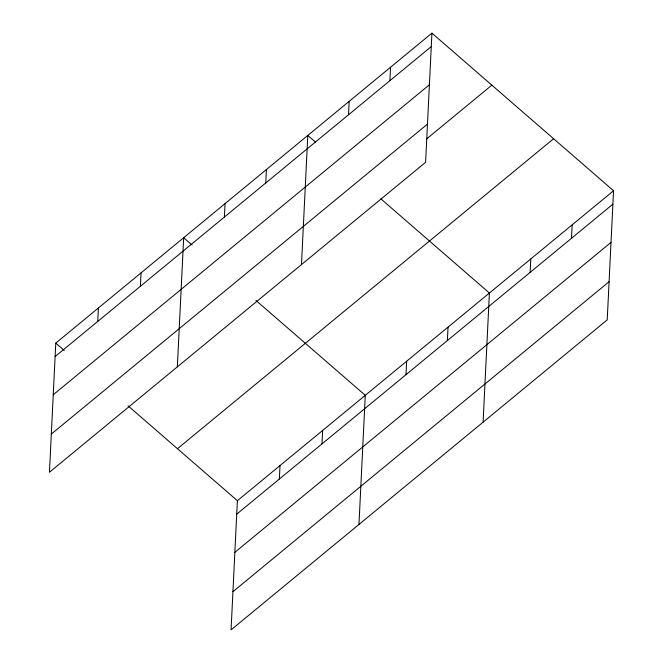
<?xml version="1.0" encoding="UTF-8"?>
<svg xmlns="http://www.w3.org/2000/svg" width="663" height="663" viewBox="0 0 663 663"><rect width="100%" height="100%" fill="white"/><g stroke="black" fill="none" stroke-linecap="round" stroke-linejoin="round"><path stroke-width="0.99" d="M431.928 33.15L55.775 343.119L49.46 472.255L425.613 162.294L431.928 33.15L613.54 190.745L607.225 319.881L231.072 629.85L237.387 500.706L613.54 190.745M97.743 321.431L98.406 307.988M140.374 286.3L141.037 272.858M177.344 366.871L183.668 237.727L192.113 245.061M224.384 217.074L225.039 203.632M265.764 182.98L266.418 169.537M279.363 479.017L280.018 465.575M301.474 264.578L307.798 135.443L315.48 142.106M321.994 443.887L322.649 430.453M348.514 114.782L349.169 101.34M358.965 524.458L365.28 395.322L255.951 300.447M389.894 80.687L390.548 67.245M406.005 374.661L406.659 361.227M447.376 340.567L448.039 327.124M483.095 422.174L489.41 293.029L380.852 198.834M530.135 272.377L530.79 258.935M571.506 238.282L572.169 224.84M55.112 356.553L431.265 46.592M53.247 394.742L429.4 84.773M51.324 434.074L427.478 124.114M426.607 138.923L491.863 85.154M177.46 448.702L553.613 138.733M236.732 514.148L612.885 204.187M234.868 552.329L611.021 242.368M232.945 591.669L609.098 281.7M55.775 343.119L64.228 350.454M128.058 405.839L237.387 500.706"/></g></svg>
